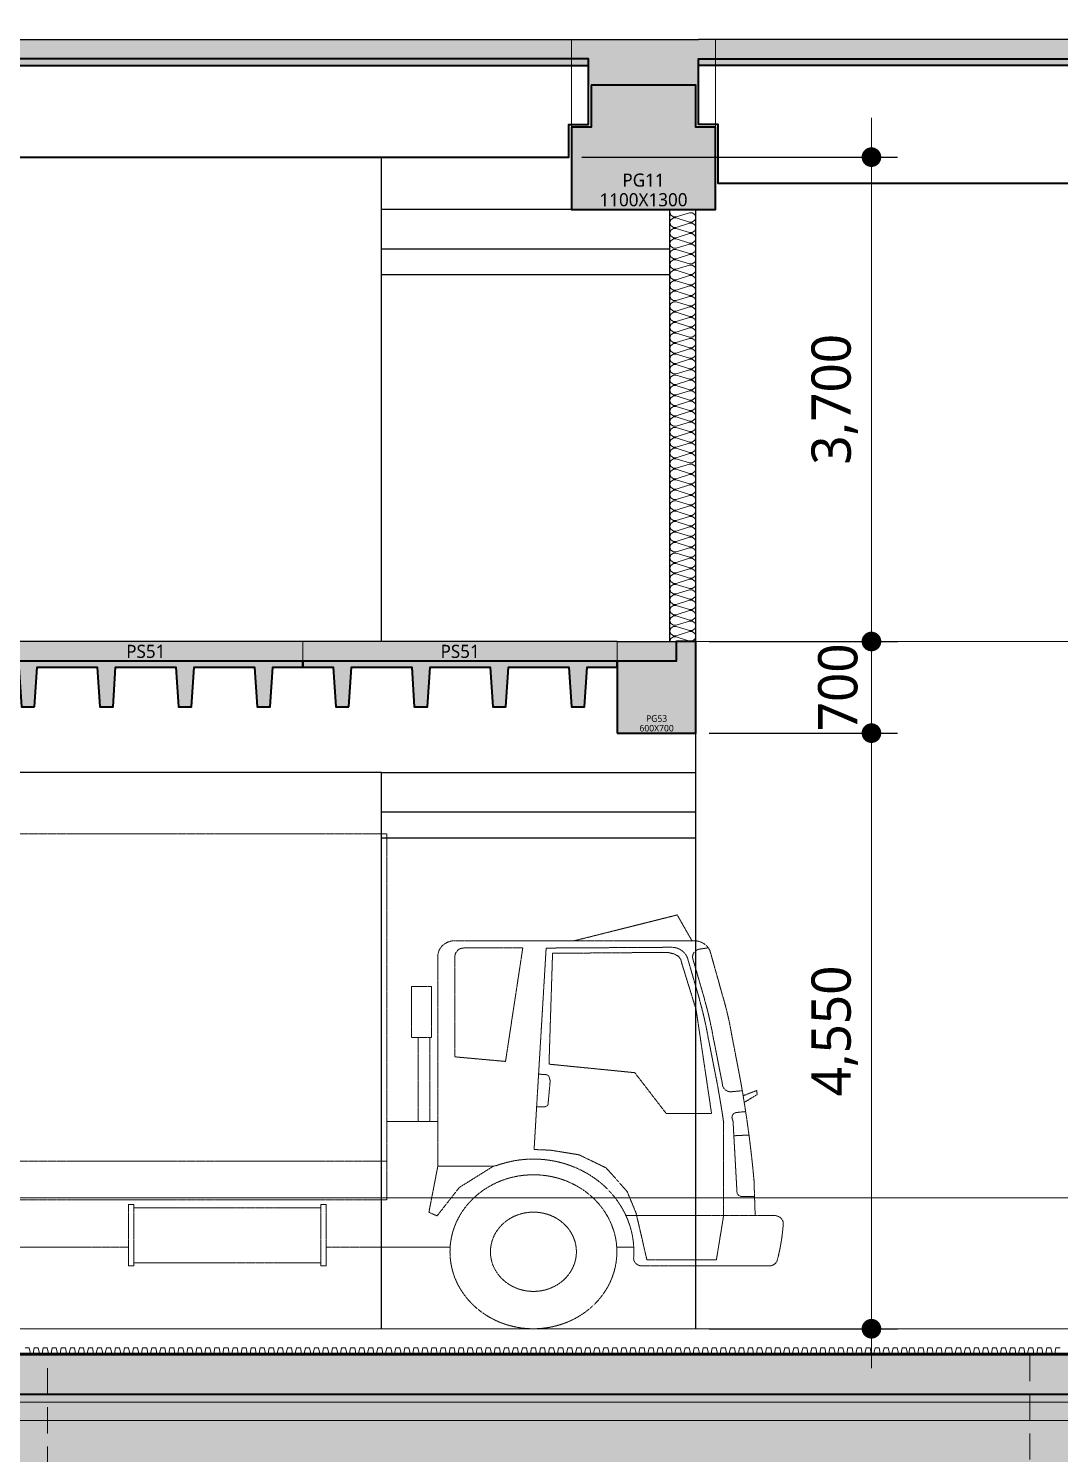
# Model space of a CAD drawing. Header units: millimetres. Extents: x 0 to 420000, y 0 to 297000.
# Drawn here: x 197417 to 205289, y 22497 to 33383 of the extents above; entities that cross this region are included whole.
import ezdxf
from ezdxf.enums import TextEntityAlignment as Align

# ---------------------------------------------------------------- set-up
doc = ezdxf.new("R2010")
doc.units = ezdxf.units.MM
for name, pattern in [('CEN', [62, 60, -1, 0, -1]), ('HID', [2, 1.1, -0.9]), ('HIDDEN', [0.375, 0.25, -0.125])]:
    doc.linetypes.add(name, pattern=pattern)
doc.layers.get('Defpoints').update_dxf_attribs({"color": 140})
for name, color, linetype, lineweight in [('A-AXIS-LINE', 1, 'CEN', 15), ('A-CONC-LIN1', 2, 'Continuous', 40), ('A-CONC-LIN2', 7, 'Continuous', 25), ('A-ELEV-LIN2', 7, 'Continuous', 25), ('A-SECT-LIN1', 4, 'Continuous', 25), ('A-SECT-LIN3', 255, 'Continuous', 18), ('A-WAXM-PANL', 6, 'Continuous', 20), ('A-XXXX-DRBD', 9, 'Continuous', 20), ('A-XXXX-FIN2', 6, 'Continuous', 20), ('A-XXXX-HATC', 8, 'Continuous', 18), ('A-XXXX-HID', 8, 'HIDDEN', 18), ('A-XXXX-INSL2', 8, 'Continuous', 18), ('A-XXXX-WAT1', 9, 'HID', 20)]:
    doc.layers.add(name, color=color, linetype=linetype, lineweight=lineweight)
doc.layers.add('A-CONC-SOLD', color=253, linetype='CEN')
doc.layers.add('A-XXXX-SOLD', color=252, linetype='Continuous')
doc.layers.add('A-XXXX-NPLT', color=144, linetype='Continuous', lineweight=15, plot=False)
doc.styles.add('HY울릉도L', font='')
doc.styles.add('맑은고딕', font='')
doc.styles.get('HY울릉도L').set_extended_font_data('HYwulM')
doc.styles.get('맑은고딕').set_extended_font_data('Malgun Gothic')
doc.dimstyles.new('CDIM', dxfattribs={"dimtxt": 3, "dimasz": 1.5, "dimexe": 2, "dimexo": 1, "dimgap": 1, "dimtad": 1, "dimdec": 0, "dimrnd": 0.5, "dimzin": 0, "dimdsep": 32, "dimlunit": 6, "dimtxsty": 'HY울릉도L', "dimblk1": '_CIDOT', "dimblk2": '_CIDOT', "dimsah": 1, "dimcen": 5.5, "dimclrd": 2, "dimclre": 2, "dimclrt": 7, "dimadec": 0, "dimazin": 0, "dimtfac": 1, "dimtdec": 0, "dimtix": 1, "dimtmove": 2, "dimatfit": 1, "dimldrblk": '_CIDOT', "dimfxl": 1, "dimtolj": 1, "dimtzin": 0, "dimlwd": -1, "dimarcsym": 0})

# ---------------------------------------------------------------- blocks, each defined once
blk = doc.blocks.new('axis(211208)')
at = {"layer": 'A-AXIS-LINE', "ltscale": 1000}
for p, q in [((4631788.1, -436868.7), (4955413.1, -436868.7)), ((4631788.1, -441118.7), (4955413.1, -441118.7)), ((4631788.1, -442118.7), (4955413.1, -442118.7))]:
    blk.add_line(p, q, dxfattribs=at)
blk = doc.blocks.new('DTS1_2')
at = {"layer": 'A-CONC-SOLD'}
h = blk.add_hatch(color=256, dxfattribs=at)
h.dxf.hatch_style = 1
h.paths.add_polyline_path([(-7480, 0), (-7480, -150), (7480, -150), (7480, 0)])
h = blk.add_hatch(color=256, dxfattribs=at)
h.dxf.hatch_style = 1
h.paths.add_polyline_path([(-7480, -150), (-7480, -200), (7480, -200), (7480, -150)])
at = {"layer": 'A-CONC-LIN1'}
blk.add_line((7480, -200), (-7480, -200), dxfattribs=at)
at = {"layer": 'A-CONC-LIN1', "color": 2}
blk.add_lwpolyline([(7330, -1100), (-7330, -1100), (-7330, -650), (-7480, -650), (-7480, -150), (7480, -150), (7480, -650), (7330, -650)], close=True, dxfattribs=at)
at = {"layer": 'A-CONC-LIN2'}
blk.add_line((7480, 0), (-7480, 0), dxfattribs=at)
blk = doc.blocks.new('PG11')
at = {"layer": 'A-CONC-SOLD'}
h = blk.add_hatch(color=256, dxfattribs=at)
h.dxf.hatch_style = 1
h.paths.add_polyline_path([(-420, 0), (420, 0), (420, -350), (-420, -350)])
h = blk.add_hatch(color=256, dxfattribs=at)
h.dxf.hatch_style = 1
h.paths.add_polyline_path([(-400, -350), (-400, -670), (-550, -670), (-550, -1300), (550, -1300), (550, -670), (400, -670), (400, -350)])
at = {"layer": 'A-CONC-LIN1', "ltscale": 2}
blk.add_lwpolyline([(-400, -350), (-400, -670), (-550, -670), (-550, -1300), (550, -1300), (550, -670), (400, -670), (400, -350)], close=True, dxfattribs=at)
at = {"layer": 'A-CONC-LIN2'}
blk.add_line((-420, 0), (420, 0), dxfattribs=at)
at = {"layer": 'A-XXXX-NPLT'}
blk.add_lwpolyline([(550, -1300), (-550, -1300), (-550, 0), (550, 0)], close=True, dxfattribs=at)
at = {"layer": 'A-XXXX-NPLT', "style": '맑은고딕'}
for s, p in [('PG11', (0, -1075)), ('1100X1300', (0, -1225))]:
    blk.add_text(s, height=100, dxfattribs=at).set_placement(p, align=Align.MIDDLE)
blk = doc.blocks.new('DTS2_3')
at = {"layer": 'A-CONC-SOLD'}
h = blk.add_hatch(color=256, dxfattribs=at)
h.dxf.hatch_style = 1
h.paths.add_polyline_path([(13000, 0), (13000, -150), (320, -150), (320, 0)])
h = blk.add_hatch(color=256, dxfattribs=at)
h.dxf.hatch_style = 1
h.paths.add_polyline_path([(320, -150), (320, -200), (12980, -200), (12980, -150)])
at = {"layer": 'A-CONC-LIN1'}
blk.add_line((12980, -200), (320, -200), dxfattribs=at)
at = {"layer": 'A-CONC-LIN1', "color": 2}
blk.add_lwpolyline([(12830, -900), (470, -900), (470, -650), (320, -650), (320, -150), (12980, -150), (12980, -650), (12830, -650)], close=True, dxfattribs=at)
at = {"layer": 'A-CONC-LIN2'}
blk.add_line((13000, 0), (320, 0), dxfattribs=at)
at = {"layer": 'A-XXXX-NPLT', "style": '맑은고딕'}
blk.add_text('DST2', height=100, dxfattribs=at).set_placement((6485, -75), align=Align.MIDDLE)
blk = doc.blocks.new('PG53')
at = {"layer": 'A-CONC-SOLD'}
h = blk.add_hatch(color=256, dxfattribs=at)
h.dxf.hatch_style = 1
h.paths.add_polyline_path([(300, 700), (-300, 700), (-300, 0), (300, 0)])
at = {"layer": 'A-CONC-LIN1', "color": 2}
blk.add_lwpolyline([(-300, 0), (300, 0), (300, 700), (150, 700), (150, 550), (-300, 550)], close=True, dxfattribs=at)
at = {"layer": 'A-CONC-LIN2'}
blk.add_line((-300, 700), (150, 700), dxfattribs=at)
at = {"layer": 'A-XXXX-NPLT'}
blk.add_lwpolyline([(-300, 0), (300, 0), (300, 700), (-300, 700)], close=True, dxfattribs=at)
at = {"layer": 'A-XXXX-NPLT', "style": '맑은고딕'}
for s, p in [('PG53', (0, 112)), ('600X700', (0, 38))]:
    blk.add_text(s, height=50, dxfattribs=at).set_placement(p, align=Align.MIDDLE)
blk = doc.blocks.new('PS51')
at = {"layer": 'A-CONC-SOLD'}
h = blk.add_hatch(color=256, dxfattribs=at)
h.dxf.hatch_style = 1
h.paths.add_polyline_path([(-1200, 150), (1200, 150), (1200, 0), (-1200, 0)])
h = blk.add_hatch(color=256, dxfattribs=at)
h.dxf.hatch_style = 1
h.paths.add_polyline_path([(1200, 0), (-1200, 0), (-1200, -45), (-970, -45), (-950, -350), (-850, -350), (-830, -45), (-370, -45), (-350, -350), (-250, -350), (-230, -45), (230, -45), (250, -350), (350, -350), (370, -45), (830, -45), (850, -350), (950, -350), (970, -45), (1200, -45)])
at = {"layer": 'A-CONC-LIN1', "color": 2}
blk.add_lwpolyline([(-850, -350), (-830, -45), (-370, -45), (-350, -350), (-250, -350), (-230, -45), (230, -45), (250, -350), (350, -350), (370, -45), (830, -45), (850, -350), (950, -350), (970, -45), (1200, -45), (1200, 0), (-1200, 0), (-1200, -45), (-970, -45), (-950, -350)], close=True, dxfattribs=at)
at = {"layer": 'A-CONC-LIN2'}
blk.add_line((1200, 150), (-1200, 150), dxfattribs=at)
at = {"layer": 'A-XXXX-WAT1'}
blk.add_lwpolyline([(-1200, 150), (1200, 150), (1200, 0), (-1200, 0)], close=True, dxfattribs=at)
at = {"layer": 'A-XXXX-NPLT', "style": '맑은고딕'}
blk.add_text('PS51', height=100, dxfattribs=at).set_placement((0, 75), align=Align.MIDDLE)
blk = doc.blocks.new('지하2층')
at = {"layer": 'A-CONC-SOLD'}
h = blk.add_hatch(color=256, dxfattribs=at)
h.dxf.hatch_style = 1
h.paths.add_polyline_path([(4879374, -392169), (4878974, -392169), (4878974, -391119), (4878824, -391119), (4878824, -391369), (4878374, -391369), (4878374, -392369), (4878324, -392369), (4878324, -393069), (4878674, -393069), (4878674, -401669), (4877924, -401669), (4877924, -401119), (4877724, -401119), (4877724, -401669), (4801524, -401669), (4801524, -401129), (4801324, -401129), (4801324, -401969), (4801494, -401969), (4801479, -401978), (4801479, -402319), (4759169, -402319), (4759169, -401978), (4759154, -401969), (4759324, -401969), (4759324, -401129), (4759124, -401129), (4759124, -401669), (4682924, -401669), (4682924, -401119), (4682724, -401119), (4682724, -401669), (4681974, -401669), (4681974, -393069), (4682324, -393069), (4682324, -392369), (4682274, -392369), (4682274, -391369), (4681824, -391369), (4681824, -391119), (4681674, -391119), (4681674, -392169), (4681274, -392169), (4681274, -401969), (4758324, -401969), (4758324, -402619), (4802324, -402619), (4802324, -401969), (4879374, -401969)])
at = {"layer": 'A-CONC-LIN1'}
for points in [[(4681674, -391119), (4681674, -392169), (4681274, -392169), (4681274, -401969), (4758324, -401969), (4758324, -402619), (4802324, -402619), (4802324, -401969), (4879374, -401969), (4879374, -392169), (4878974, -392169), (4878974, -391119)], [(4801479, -402319), (4759169, -402319), (4759169, -401978), (4759154, -401969), (4759324, -401969), (4759324, -401129), (4759124, -401129), (4759124, -401669), (4682924, -401669)]]:
    blk.add_lwpolyline(points, dxfattribs=at)
at = {"layer": 'A-CONC-LIN2'}
blk.add_lwpolyline([(4801494, -401969), (4801469, -401974), (4801469, -402294), (4801454, -402309), (4759194, -402309), (4759179, -402294), (4759179, -401974), (4759154, -401969)], dxfattribs=at)
at = {"layer": 'A-ELEV-LIN2'}
for p, q in [((4770424, -396869), (4770424, -393169)), ((4772824, -393569), (4770424, -393569)), ((4770424, -393869), (4772624, -393869)), ((4772624, -394069), (4770424, -394069)), ((4772824, -402119), (4772824, -397569)), ((4770424, -397869), (4759324, -397869)), ((4770424, -402119), (4770424, -397869)), ((4770424, -397869), (4772824, -397869)), ((4770424, -398169), (4772824, -398169)), ((4770424, -398369), (4772824, -398369))]:
    blk.add_line(p, q, dxfattribs=at)
at = {"layer": 'A-SECT-LIN1'}
for p, q in [((4772624, -396869), (4772624, -393572)), ((4772824, -396869), (4772824, -393569))]:
    blk.add_line(p, q, dxfattribs=at)
at = {"layer": 'A-XXXX-DRBD'}
blk.add_lwpolyline([(4775604, -402264), (4775573, -402264), (4775564, -402309), (4775543, -402309), (4775535, -402264), (4775504, -402264), (4775495, -402309), (4775474, -402309), (4775466, -402264), (4775434, -402264), (4775426, -402309), (4775405, -402309), (4775397, -402264), (4775365, -402264), (4775357, -402309), (4775336, -402309), (4775327, -402264), (4775296, -402264), (4775288, -402309), (4775267, -402309), (4775258, -402264), (4775227, -402264), (4775219, -402309), (4775198, -402309), (4775189, -402264), (4775158, -402264), (4775150, -402309), (4775129, -402309), (4775120, -402264), (4775089, -402264), (4775081, -402309), (4775060, -402309), (4775051, -402264), (4775020, -402264), (4775012, -402309), (4774991, -402309), (4774982, -402264), (4774951, -402264), (4774943, -402309), (4774922, -402309), (4774913, -402264), (4774882, -402264), (4774873, -402309), (4774853, -402309), (4774844, -402264), (4774813, -402264), (4774804, -402309), (4774784, -402309), (4774775, -402264), (4774734, -402264), (4774725, -402309), (4774705, -402309), (4774696, -402264), (4774665, -402264), (4774656, -402309), (4774636, -402309), (4774627, -402264), (4774596, -402264), (4774587, -402309), (4774567, -402309), (4774558, -402264), (4774527, -402264), (4774518, -402309), (4774498, -402309), (4774489, -402264), (4774458, -402264), (4774449, -402309), (4774439, -402309), (4774430, -402264), (4774399, -402264), (4774390, -402309), (4774370, -402309), (4774361, -402264), (4774330, -402264), (4774321, -402309), (4774301, -402309), (4774292, -402264), (4774261, -402264), (4774252, -402309), (4774232, -402309), (4774223, -402264), (4774192, -402264), (4774183, -402309), (4774163, -402309), (4774154, -402264), (4774123, -402264), (4774114, -402309), (4774094, -402309), (4774085, -402264), (4774054, -402264), (4774045, -402309), (4774025, -402309), (4774016, -402264), (4773985, -402264), (4773976, -402309), (4773956, -402309), (4773947, -402264), (4773916, -402264), (4773907, -402309), (4773887, -402309), (4773878, -402264), (4773847, -402264), (4773838, -402309), (4773817, -402309), (4773809, -402264), (4773778, -402264), (4773769, -402309), (4773748, -402309), (4773740, -402264), (4773709, -402264), (4773700, -402309), (4773679, -402309), (4773671, -402264), (4773640, -402264), (4773631, -402309), (4773610, -402309), (4773602, -402264), (4773571, -402264), (4773562, -402309), (4773541, -402309), (4773533, -402264), (4773502, -402264), (4773493, -402309), (4773472, -402309), (4773464, -402264), (4773433, -402264), (4773424, -402309), (4773403, -402309), (4773395, -402264), (4773363, -402264), (4773355, -402309), (4773334, -402309), (4773326, -402264), (4773294, -402264), (4773286, -402309), (4773265, -402309), (4773256, -402264), (4773225, -402264), (4773217, -402309), (4773196, -402309), (4773187, -402264), (4773156, -402264), (4773148, -402309), (4773127, -402309), (4773118, -402264), (4773087, -402264), (4773079, -402309), (4773058, -402309), (4773049, -402264), (4773018, -402264), (4773010, -402309), (4772989, -402309), (4772980, -402264), (4772949, -402264), (4772941, -402309), (4772920, -402309), (4772911, -402264), (4772880, -402264), (4772872, -402309), (4772851, -402309), (4772842, -402264), (4772811, -402264), (4772802, -402309), (4772782, -402309), (4772773, -402264), (4772742, -402264), (4772733, -402309), (4772713, -402309), (4772704, -402264), (4772673, -402264), (4772664, -402309), (4772644, -402309), (4772635, -402264), (4772604, -402264), (4772595, -402309), (4772575, -402309), (4772566, -402264), (4772535, -402264), (4772526, -402309), (4772506, -402309), (4772497, -402264), (4772466, -402264), (4772457, -402309), (4772437, -402309), (4772428, -402264), (4772397, -402264), (4772388, -402309), (4772368, -402309), (4772359, -402264), (4772328, -402264), (4772319, -402309), (4772299, -402309), (4772290, -402264), (4772259, -402264), (4772250, -402309), (4772230, -402309), (4772221, -402264), (4772190, -402264), (4772181, -402309), (4772161, -402309), (4772152, -402264), (4772121, -402264), (4772112, -402309), (4772092, -402309), (4772083, -402264), (4772052, -402264), (4772043, -402309), (4772023, -402309), (4772014, -402264), (4771983, -402264), (4771974, -402309), (4771954, -402309), (4771945, -402264), (4771914, -402264), (4771905, -402309), (4771885, -402309), (4771876, -402264), (4771845, -402264), (4771836, -402309), (4771816, -402309), (4771807, -402264), (4771776, -402264), (4771767, -402309), (4771746, -402309), (4771738, -402264), (4771707, -402264), (4771698, -402309), (4771677, -402309), (4771669, -402264), (4771638, -402264), (4771629, -402309), (4771608, -402309), (4771600, -402264), (4771569, -402264), (4771560, -402309), (4771539, -402309), (4771531, -402264), (4771500, -402264), (4771491, -402309), (4771470, -402309), (4771462, -402264), (4771431, -402264), (4771422, -402309), (4771401, -402309), (4771393, -402264), (4771362, -402264), (4771353, -402309), (4771332, -402309), (4771324, -402264), (4771292, -402264), (4771284, -402309), (4771263, -402309), (4771254, -402264), (4771223, -402264), (4771215, -402309), (4771194, -402309), (4771185, -402264), (4771154, -402264), (4771146, -402309), (4771125, -402309), (4771116, -402264), (4771085, -402264), (4771077, -402309), (4771056, -402309), (4771047, -402264), (4771016, -402264), (4771008, -402309), (4770987, -402309), (4770978, -402264), (4770947, -402264), (4770939, -402309), (4770918, -402309), (4770909, -402264), (4770878, -402264), (4770870, -402309), (4770849, -402309), (4770840, -402264), (4770809, -402264), (4770800, -402309), (4770780, -402309), (4770771, -402264), (4770740, -402264), (4770731, -402309), (4770711, -402309), (4770702, -402264), (4770671, -402264), (4770662, -402309), (4770642, -402309), (4770633, -402264), (4770602, -402264), (4770593, -402309), (4770573, -402309), (4770564, -402264), (4770533, -402264), (4770524, -402309), (4770504, -402309), (4770495, -402264), (4770464, -402264), (4770455, -402309), (4770435, -402309), (4770426, -402264), (4770395, -402264), (4770386, -402309), (4770366, -402309), (4770357, -402264), (4770326, -402264), (4770317, -402309), (4770297, -402309), (4770288, -402264), (4770257, -402264), (4770248, -402309), (4770228, -402309), (4770219, -402264), (4770188, -402264), (4770179, -402309), (4770159, -402309), (4770150, -402264), (4770119, -402264), (4770110, -402309), (4770090, -402309), (4770081, -402264), (4770050, -402264), (4770041, -402309), (4770021, -402309), (4770012, -402264), (4769981, -402264), (4769972, -402309), (4769952, -402309), (4769943, -402264), (4769912, -402264), (4769903, -402309), (4769883, -402309), (4769874, -402264), (4769843, -402264), (4769834, -402309), (4769814, -402309), (4769805, -402264), (4769774, -402264), (4769765, -402309), (4769745, -402309), (4769736, -402264), (4769705, -402264), (4769696, -402309), (4769675, -402309), (4769667, -402264), (4769636, -402264), (4769627, -402309), (4769606, -402309), (4769598, -402264), (4769567, -402264), (4769558, -402309), (4769537, -402309), (4769529, -402264), (4769498, -402264), (4769489, -402309), (4769468, -402309), (4769460, -402264), (4769429, -402264), (4769420, -402309), (4769399, -402309), (4769391, -402264), (4769360, -402264), (4769351, -402309), (4769330, -402309), (4769322, -402264), (4769291, -402264), (4769282, -402309), (4769261, -402309), (4769253, -402264), (4769221, -402264), (4769213, -402309), (4769192, -402309), (4769183, -402264), (4769152, -402264), (4769144, -402309), (4769123, -402309), (4769114, -402264), (4769083, -402264), (4769075, -402309), (4769054, -402309), (4769045, -402264), (4769014, -402264), (4769006, -402309), (4768985, -402309), (4768976, -402264), (4768945, -402264), (4768937, -402309), (4768916, -402309), (4768907, -402264), (4768876, -402264), (4768868, -402309), (4768847, -402309), (4768838, -402264), (4768807, -402264), (4768799, -402309), (4768778, -402309), (4768769, -402264), (4768738, -402264), (4768729, -402309), (4768709, -402309), (4768700, -402264), (4768669, -402264), (4768660, -402309), (4768640, -402309), (4768631, -402264), (4768600, -402264), (4768591, -402309), (4768571, -402309), (4768562, -402264), (4768531, -402264), (4768522, -402309), (4768502, -402309), (4768493, -402264), (4768462, -402264), (4768453, -402309), (4768433, -402309), (4768424, -402264), (4768393, -402264), (4768384, -402309), (4768364, -402309), (4768355, -402264), (4768324, -402264), (4768315, -402309), (4768295, -402309), (4768286, -402264), (4768255, -402264), (4768246, -402309), (4768226, -402309), (4768217, -402264), (4768186, -402264), (4768177, -402309), (4768157, -402309), (4768148, -402264), (4768117, -402264), (4768108, -402309), (4768088, -402309), (4768079, -402264), (4768048, -402264), (4768039, -402309), (4768019, -402309), (4768010, -402264), (4767979, -402264), (4767970, -402309), (4767950, -402309), (4767941, -402264), (4767910, -402264), (4767901, -402309), (4767881, -402309), (4767872, -402264), (4767841, -402264), (4767832, -402309), (4767812, -402309), (4767803, -402264), (4767772, -402264), (4767763, -402309), (4767743, -402309), (4767734, -402264), (4767703, -402264)], dxfattribs=at)
at = {"layer": 'A-XXXX-FIN2'}
blk.add_lwpolyline([(4759224, -402119), (4801424, -402119)], dxfattribs=at)
at = {"layer": 'A-XXXX-INSL2'}
blk.add_lwpolyline([(4772624, -396869), (4772632, -396847), (4772652, -396833), (4772674, -396833), (4772774, -396865), (4772796, -396865), (4772816, -396851), (4772824, -396829), (4772816, -396807), (4772796, -396793), (4772774, -396793), (4772674, -396825), (4772652, -396825), (4772632, -396811), (4772624, -396789), (4772632, -396767), (4772652, -396753), (4772674, -396753), (4772774, -396785), (4772796, -396785), (4772816, -396771), (4772824, -396749), (4772816, -396727), (4772796, -396713), (4772774, -396713), (4772674, -396745), (4772652, -396745), (4772632, -396731), (4772624, -396709), (4772632, -396687), (4772652, -396673), (4772674, -396673), (4772774, -396705), (4772796, -396705), (4772816, -396691), (4772824, -396669), (4772816, -396647), (4772796, -396633), (4772774, -396633), (4772674, -396665), (4772652, -396665), (4772632, -396651), (4772624, -396629), (4772632, -396607), (4772652, -396593), (4772674, -396593), (4772774, -396625), (4772796, -396625), (4772816, -396611), (4772824, -396589), (4772816, -396567), (4772796, -396553), (4772774, -396553), (4772674, -396585), (4772652, -396585), (4772632, -396571), (4772624, -396549), (4772632, -396527), (4772652, -396513), (4772674, -396513), (4772774, -396545), (4772796, -396545), (4772816, -396531), (4772824, -396509), (4772816, -396487), (4772796, -396473), (4772774, -396473), (4772674, -396505), (4772652, -396505), (4772632, -396491), (4772624, -396469), (4772632, -396447), (4772652, -396433), (4772674, -396433), (4772774, -396465), (4772796, -396465), (4772816, -396451), (4772824, -396429), (4772816, -396407), (4772796, -396393), (4772774, -396393), (4772674, -396425), (4772652, -396425), (4772632, -396411), (4772624, -396389), (4772632, -396367), (4772652, -396353), (4772674, -396353), (4772774, -396385), (4772796, -396385), (4772816, -396371), (4772824, -396349), (4772816, -396327), (4772796, -396313), (4772774, -396313), (4772674, -396345), (4772652, -396345), (4772632, -396331), (4772624, -396309), (4772632, -396287), (4772652, -396273), (4772674, -396273), (4772774, -396305), (4772796, -396305), (4772816, -396291), (4772824, -396269), (4772816, -396247), (4772796, -396233), (4772774, -396233), (4772674, -396265), (4772652, -396265), (4772632, -396251), (4772624, -396229), (4772632, -396207), (4772652, -396193), (4772674, -396193), (4772774, -396225), (4772796, -396225), (4772816, -396211), (4772824, -396189), (4772816, -396167), (4772796, -396153), (4772774, -396153), (4772674, -396185), (4772652, -396185), (4772632, -396171), (4772624, -396149), (4772632, -396127), (4772652, -396113), (4772674, -396113), (4772774, -396145), (4772796, -396145), (4772816, -396131), (4772824, -396109), (4772816, -396087), (4772796, -396073), (4772774, -396073), (4772674, -396105), (4772652, -396105), (4772632, -396091), (4772624, -396069), (4772632, -396047), (4772652, -396033), (4772674, -396033), (4772774, -396065), (4772796, -396065), (4772816, -396051), (4772824, -396029), (4772816, -396007), (4772796, -395993), (4772774, -395993), (4772674, -396025), (4772652, -396025), (4772632, -396011), (4772624, -395989), (4772632, -395967), (4772652, -395953), (4772674, -395953), (4772774, -395985), (4772796, -395985), (4772816, -395971), (4772824, -395949), (4772816, -395927), (4772796, -395913), (4772774, -395913), (4772674, -395945), (4772652, -395945), (4772632, -395931), (4772624, -395909), (4772632, -395887), (4772652, -395873), (4772674, -395873), (4772774, -395905), (4772796, -395905), (4772816, -395891), (4772824, -395869), (4772816, -395847), (4772796, -395833), (4772774, -395833), (4772674, -395865), (4772652, -395865), (4772632, -395851), (4772624, -395829), (4772632, -395807), (4772652, -395793), (4772674, -395793), (4772774, -395825), (4772796, -395825), (4772816, -395811), (4772824, -395789), (4772816, -395767), (4772796, -395753), (4772774, -395753), (4772674, -395785), (4772652, -395785), (4772632, -395771), (4772624, -395749), (4772632, -395727), (4772652, -395713), (4772674, -395713), (4772774, -395745), (4772796, -395745), (4772816, -395731), (4772824, -395709), (4772816, -395687), (4772796, -395673), (4772774, -395673), (4772674, -395705), (4772652, -395705), (4772632, -395691), (4772624, -395669), (4772632, -395647), (4772652, -395633), (4772674, -395633), (4772774, -395665), (4772796, -395665), (4772816, -395651), (4772824, -395629), (4772816, -395607), (4772796, -395593), (4772774, -395593), (4772674, -395625), (4772652, -395625), (4772632, -395611), (4772624, -395589), (4772632, -395567), (4772652, -395553), (4772674, -395553), (4772774, -395585), (4772796, -395585), (4772816, -395571), (4772824, -395549), (4772816, -395527), (4772796, -395513), (4772774, -395513), (4772674, -395545), (4772652, -395545), (4772632, -395531), (4772624, -395509), (4772632, -395487), (4772652, -395473), (4772674, -395473), (4772774, -395505), (4772796, -395505), (4772816, -395491), (4772824, -395469), (4772816, -395447), (4772796, -395433), (4772774, -395433), (4772674, -395465), (4772652, -395465), (4772632, -395451), (4772624, -395429), (4772632, -395407), (4772652, -395393), (4772674, -395393), (4772774, -395425), (4772796, -395425), (4772816, -395411), (4772824, -395389), (4772816, -395367), (4772796, -395353), (4772774, -395353), (4772674, -395385), (4772652, -395385), (4772632, -395371), (4772624, -395349), (4772632, -395327), (4772652, -395313), (4772674, -395313), (4772774, -395345), (4772796, -395345), (4772816, -395331), (4772824, -395309), (4772816, -395287), (4772796, -395273), (4772774, -395273), (4772674, -395305), (4772652, -395305), (4772632, -395291), (4772624, -395269), (4772632, -395247), (4772652, -395233), (4772674, -395233), (4772774, -395265), (4772796, -395265), (4772816, -395251), (4772824, -395229), (4772816, -395207), (4772796, -395193), (4772774, -395193), (4772674, -395225), (4772652, -395225), (4772632, -395211), (4772624, -395189), (4772632, -395167), (4772652, -395153), (4772674, -395153), (4772774, -395185), (4772796, -395185), (4772816, -395171), (4772824, -395149), (4772816, -395127), (4772796, -395113), (4772774, -395113), (4772674, -395145), (4772652, -395145), (4772632, -395131), (4772624, -395109), (4772632, -395087), (4772652, -395073), (4772674, -395073), (4772774, -395105), (4772796, -395105), (4772816, -395091), (4772824, -395069), (4772816, -395047), (4772796, -395033), (4772774, -395033), (4772674, -395065), (4772652, -395065), (4772632, -395051), (4772624, -395029), (4772632, -395007), (4772652, -394993), (4772674, -394993), (4772774, -395025), (4772796, -395025), (4772816, -395011), (4772824, -394989), (4772816, -394967), (4772796, -394953), (4772774, -394953), (4772674, -394985), (4772652, -394985), (4772632, -394971), (4772624, -394949), (4772632, -394927), (4772652, -394913), (4772674, -394913), (4772774, -394945), (4772796, -394945), (4772816, -394931), (4772824, -394909), (4772816, -394887), (4772796, -394873), (4772774, -394873), (4772674, -394905), (4772652, -394905), (4772632, -394891), (4772624, -394869), (4772632, -394847), (4772652, -394833), (4772674, -394833), (4772774, -394865), (4772796, -394865), (4772816, -394851), (4772824, -394829), (4772816, -394807), (4772796, -394793), (4772774, -394793), (4772674, -394825), (4772652, -394825), (4772632, -394811), (4772624, -394789), (4772632, -394767), (4772652, -394753), (4772674, -394753), (4772774, -394785), (4772796, -394785), (4772816, -394771), (4772824, -394749), (4772816, -394727), (4772796, -394713), (4772774, -394713), (4772674, -394745), (4772652, -394745), (4772632, -394731), (4772624, -394709), (4772632, -394687), (4772652, -394673), (4772674, -394673), (4772774, -394705), (4772796, -394705), (4772816, -394691), (4772824, -394669), (4772816, -394647), (4772796, -394633), (4772774, -394633), (4772674, -394665), (4772652, -394665), (4772632, -394651), (4772624, -394629), (4772632, -394607), (4772652, -394593), (4772674, -394593), (4772774, -394625), (4772796, -394625), (4772816, -394611), (4772824, -394589), (4772816, -394567), (4772796, -394553), (4772774, -394553), (4772674, -394585), (4772652, -394585), (4772632, -394571), (4772624, -394549), (4772632, -394527), (4772652, -394513), (4772674, -394513), (4772774, -394545), (4772796, -394545), (4772816, -394531), (4772824, -394509), (4772816, -394487), (4772796, -394473), (4772774, -394473), (4772674, -394505), (4772652, -394505), (4772632, -394491), (4772624, -394469), (4772632, -394447), (4772652, -394433), (4772674, -394433), (4772774, -394465), (4772796, -394465), (4772816, -394451), (4772824, -394429), (4772816, -394407), (4772796, -394393), (4772774, -394393), (4772674, -394425), (4772652, -394425), (4772632, -394411), (4772624, -394389), (4772632, -394367), (4772652, -394353), (4772674, -394353), (4772774, -394385), (4772796, -394385), (4772816, -394371), (4772824, -394349), (4772816, -394327), (4772796, -394313), (4772774, -394313), (4772674, -394345), (4772652, -394345), (4772632, -394331), (4772624, -394309), (4772632, -394287), (4772652, -394273), (4772674, -394273), (4772774, -394305), (4772796, -394305), (4772816, -394291), (4772824, -394269), (4772816, -394247), (4772796, -394233), (4772774, -394233), (4772674, -394265), (4772652, -394265), (4772632, -394251), (4772624, -394229), (4772632, -394207), (4772652, -394193), (4772674, -394193), (4772774, -394225), (4772796, -394225), (4772816, -394211), (4772824, -394189), (4772816, -394167), (4772796, -394153), (4772774, -394153), (4772674, -394185), (4772652, -394185), (4772632, -394171), (4772624, -394149), (4772632, -394127), (4772652, -394113), (4772674, -394113), (4772774, -394145), (4772796, -394145), (4772816, -394131), (4772824, -394109), (4772816, -394087), (4772796, -394073), (4772774, -394073), (4772674, -394105), (4772652, -394105), (4772632, -394091), (4772624, -394069), (4772632, -394047), (4772652, -394033), (4772674, -394033), (4772774, -394065), (4772796, -394065), (4772816, -394051), (4772824, -394029), (4772816, -394007), (4772796, -393993), (4772774, -393993), (4772674, -394025), (4772652, -394025), (4772632, -394011), (4772624, -393989), (4772632, -393967), (4772652, -393953), (4772674, -393953), (4772774, -393985), (4772796, -393985), (4772816, -393971), (4772824, -393949), (4772816, -393927), (4772796, -393913), (4772774, -393913), (4772674, -393945), (4772652, -393945), (4772632, -393931), (4772624, -393909), (4772632, -393887), (4772652, -393873), (4772674, -393873), (4772774, -393905), (4772796, -393905), (4772816, -393891), (4772824, -393869), (4772816, -393847), (4772796, -393833), (4772774, -393833), (4772674, -393865), (4772652, -393865), (4772632, -393851), (4772624, -393829), (4772632, -393807), (4772652, -393793), (4772674, -393793), (4772774, -393825), (4772796, -393825), (4772816, -393811), (4772824, -393789), (4772816, -393767), (4772796, -393753), (4772774, -393753), (4772674, -393785), (4772652, -393785), (4772632, -393771), (4772624, -393749), (4772632, -393727), (4772652, -393713), (4772674, -393713), (4772774, -393745), (4772796, -393745), (4772816, -393731), (4772824, -393709), (4772816, -393687), (4772796, -393673), (4772774, -393673), (4772674, -393705), (4772652, -393705), (4772632, -393691), (4772624, -393669), (4772632, -393647), (4772652, -393633), (4772674, -393633), (4772774, -393665), (4772796, -393665), (4772816, -393651), (4772824, -393629), (4772816, -393607), (4772796, -393593), (4772774, -393593), (4772674, -393625), (4772652, -393625), (4772632, -393611), (4772624, -393589)], dxfattribs=at)
at = {"layer": 'A-XXXX-WAT1', "ltscale": 50}
for points in [[(4759154, -401969), (4759174, -401977), (4759174, -402296), (4759192, -402314), (4801456, -402314), (4801474, -402296), (4801474, -401977), (4801494, -401969)], [(4759324, -402309), (4801324, -402309)]]:
    blk.add_lwpolyline(points, dxfattribs=at)
at = {"xscale": -1}
blk.add_blockref('DTS2_3', (4772324, -392269), dxfattribs=at)
for name, p in [('PG11', (4772424, -392269)), ('PS51', (4768624, -397019)), ('PS51', (4771024, -397019)), ('PG53', (4772524, -397569))]:
    blk.add_blockref(name, p)
at = {"layer": 'A-WAXM-PANL'}
blk.add_blockref('DTS1_2', (4780324, -392269), dxfattribs=at)
blk = doc.blocks.new('_CIDOT')
at = {"color": 0, "linetype": 'ByBlock'}
blk.add_line((2, 0), (-1, 0), dxfattribs=at)
at = {"color": 0, "linetype": 'ByBlock', "const_width": 0.5}
blk.add_lwpolyline([(-0.25, 0, 1), (0.25, 0, 1)], format="xyb", close=True, dxfattribs=at)
blk = doc.blocks.new('*D144')
at = {"layer": 'A-XXXX-NPLT', "lineweight": -2, "transparency": 16777216}
for p, q in [((202613, 28000), (204053, 28000)), ((202613, 23450), (204053, 23450))]:
    blk.add_line(p, q, dxfattribs=at)
at = {"layer": 'A-XXXX-NPLT', "transparency": 16777216}
blk.add_line((203853, 23600), (203853, 27850), dxfattribs=at)
at = {"layer": 'Defpoints', "color": 0, "transparency": 16777216}
for p in [(202513, 28000), (203853, 28000), (202513, 23450)]:
    blk.add_point(p, dxfattribs=at)
at = {"layer": 'A-XXXX-NPLT', "transparency": 16777216, "xscale": 150, "yscale": 150, "zscale": 150}
for p, rotation in [((203853, 28000), 90), ((203853, 23450), 270)]:
    blk.add_blockref('_CIDOT', p, dxfattribs=dict(at, rotation=rotation))
at = {"layer": 'A-XXXX-NPLT', "color": 3, "transparency": 16777216, "insert": (203572, 25725), "char_height": 300, "attachment_point": 5, "rotation": 90, "style": '맑은고딕'}
blk.add_mtext('\\A1;4,550', dxfattribs=at)
blk = doc.blocks.new('*D145')
at = {"layer": 'A-XXXX-NPLT', "transparency": 16777216}
for p, q in [((203853, 28850), (203853, 29000)), ((203853, 28000), (203853, 28700)), ((203853, 27850), (203853, 27700))]:
    blk.add_line(p, q, dxfattribs=at)
at = {"layer": 'A-XXXX-NPLT', "lineweight": -2, "transparency": 16777216}
for p, q in [((202613, 28700), (204053, 28700)), ((202613, 28000), (204053, 28000))]:
    blk.add_line(p, q, dxfattribs=at)
at = {"layer": 'Defpoints', "color": 0, "transparency": 16777216}
for p in [(202513, 28700), (203853, 28700), (202513, 28000)]:
    blk.add_point(p, dxfattribs=at)
at = {"layer": 'A-XXXX-NPLT', "transparency": 16777216, "xscale": 150, "yscale": 150, "zscale": 150}
for p, rotation in [((203853, 28700), 270), ((203853, 28000), 90)]:
    blk.add_blockref('_CIDOT', p, dxfattribs=dict(at, rotation=rotation))
at = {"layer": 'A-XXXX-NPLT', "color": 3, "transparency": 16777216, "insert": (203598, 28350), "char_height": 300, "attachment_point": 5, "rotation": 90, "style": '맑은고딕'}
blk.add_mtext('\\A1;700', dxfattribs=at)
blk = doc.blocks.new('*D146')
at = {"layer": 'A-XXXX-NPLT', "lineweight": -2, "transparency": 16777216}
for p, q in [((201643, 32400), (204053, 32400)), ((202613, 28700), (204053, 28700))]:
    blk.add_line(p, q, dxfattribs=at)
at = {"layer": 'A-XXXX-NPLT', "transparency": 16777216}
blk.add_line((203853, 28850), (203853, 32250), dxfattribs=at)
at = {"layer": 'Defpoints', "color": 0, "transparency": 16777216}
for p in [(201543, 32400), (203853, 32400), (202513, 28700)]:
    blk.add_point(p, dxfattribs=at)
at = {"layer": 'A-XXXX-NPLT', "transparency": 16777216, "xscale": 150, "yscale": 150, "zscale": 150}
for p, rotation in [((203853, 32400), 90), ((203853, 28700), 270)]:
    blk.add_blockref('_CIDOT', p, dxfattribs=dict(at, rotation=rotation))
at = {"layer": 'A-XXXX-NPLT', "color": 3, "transparency": 16777216, "insert": (203572, 30550), "char_height": 300, "attachment_point": 5, "rotation": 90, "style": '맑은고딕'}
blk.add_mtext('\\A1;3,700', dxfattribs=at)
blk = doc.blocks.new('11ton')
at = {"layer": 'A-XXXX-HID', "color": 253, "ltscale": 10}
for p, q in [((8763845, 883232), (8774735, 883232)), ((8763845, 883232), (8763845, 880436)), ((8774735, 883232), (8774735, 880436)), ((8776168, 882416), (8776953, 882613)), ((8776953, 882613), (8777065, 882416)), ((8775255, 882416), (8777081, 882416)), ((8775125, 882296), (8775125, 880694)), ((8775261, 882322), (8775254, 882299)), ((8775254, 882299), (8775254, 881529)), ((8775280, 882346), (8775261, 882322)), ((8775298, 882357), (8775280, 882346)), ((8775336, 882363), (8775298, 882357)), ((8775774, 882363), (8775336, 882363)), ((8775642, 881494), (8775774, 882363)), ((8775860, 880821), (8775952, 882360)), ((8775952, 882360), (8776908, 882366)), ((8775974, 881473), (8776001, 882320)), ((8776001, 882320), (8776880, 882327)), ((8776880, 882327), (8776927, 882316)), ((8776927, 882316), (8776961, 882298)), ((8776961, 882298), (8776980, 882273)), ((8777125, 882352), (8777190, 882362)), ((8777206, 882329), (8777293, 882018)), ((8776980, 882273), (8776988, 882242)), ((8776988, 882242), (8777097, 881890)), ((8777033, 882278), (8777123, 881968)), ((8777072, 882278), (8777162, 881968)), ((8774925, 882067), (8774925, 881677)), ((8774925, 882067), (8775078, 882067)), ((8775078, 882067), (8775078, 881677)), ((8777097, 881890), (8777215, 881096)), ((8774925, 881677), (8775078, 881677)), ((8774975, 881677), (8774975, 881036)), ((8775065, 881677), (8775065, 881036)), ((8777193, 881657), (8777252, 881356)), ((8777232, 881657), (8777291, 881356)), ((8777367, 881707), (8777425, 881406)), ((8775254, 881529), (8775642, 881494)), ((8776629, 881408), (8775974, 881473)), ((8775894, 881397), (8775962, 881392)), ((8775962, 881392), (8775975, 881376)), ((8775983, 881346), (8775966, 881162)), ((8775975, 881376), (8775983, 881346)), ((8776869, 881096), (8776629, 881408)), ((8777370, 881263), (8777450, 881270)), ((8777456, 881232), (8777560, 881272)), ((8777563, 881241), (8777465, 881181)), ((8777560, 881272), (8777563, 881241)), ((8775930, 881148), (8775880, 881147)), ((8775942, 881147), (8775930, 881148)), ((8775957, 881152), (8775942, 881147)), ((8775966, 881162), (8775957, 881152)), ((8776869, 881096), (8777215, 881096)), ((8777406, 881104), (8777476, 881111)), ((8774735, 881036), (8775125, 881036)), ((8777307, 881026), (8777307, 880316)), ((8777372, 881059), (8777379, 881037)), ((8777379, 881037), (8777409, 880497)), ((8777385, 880926), (8777501, 880932)), ((8775985, 880816), (8775860, 880821)), ((8776202, 880781), (8775985, 880816)), ((8776410, 880681), (8776202, 880781)), ((8763845, 880731), (8774735, 880731)), ((8775057, 880342), (8775125, 880694)), ((8775551, 880695), (8775125, 880694)), ((8775551, 880695), (8775289, 880531)), ((8776570, 880501), (8776410, 880681)), ((8777539, 880585), (8777548, 880316)), ((8763845, 880436), (8774735, 880436)), ((8764789, 880076), (8764685, 880436)), ((8775289, 880531), (8775119, 880314)), ((8776639, 880335), (8776570, 880501)), ((8777448, 880462), (8777543, 880461)), ((8772764, 880400), (8772764, 879932)), ((8772764, 880400), (8772803, 880400)), ((8772803, 880400), (8772803, 879932)), ((8772803, 880376), (8774233, 880376)), ((8774233, 880400), (8774233, 879932)), ((8774233, 880400), (8774272, 880400)), ((8774272, 880400), (8774272, 879932)), ((8775119, 880314), (8775057, 880342)), ((8776721, 879979), (8776639, 880335)), ((8777697, 880316), (8776561, 880316)), ((8777307, 880316), (8777252, 879979)), ((8764789, 880076), (8765513, 880076)), ((8765584, 880076), (8765657, 880076)), ((8766452, 880076), (8766525, 880076)), ((8766596, 880076), (8766813, 880076)), ((8766884, 880076), (8766957, 880076)), ((8767752, 880076), (8767825, 880076)), ((8767896, 880076), (8772764, 880076)), ((8774272, 880076), (8775219, 880076)), ((8776491, 880076), (8776621, 880076)), ((8765484, 879992), (8765551, 879992)), ((8766784, 879992), (8766851, 879992)), ((8772764, 879932), (8772803, 879932)), ((8772803, 879956), (8774233, 879956)), ((8774233, 879932), (8774272, 879932)), ((8776685, 879932), (8777654, 879932)), ((8777252, 879979), (8776721, 879979)), ((8766574, 879872), (8766639, 879872)), ((8767874, 879872), (8767939, 879872))]:
    blk.add_line(p, q, dxfattribs=at)
at = {"layer": 'A-XXXX-HID', "color": 253, "ltscale": 10, "extrusion": (0, 0, -1)}
for centre, major_axis, start_param, end_param in [((8775255, 882296), (130, 0), 3.141593, 4.712389), ((8777081, 882296), (130, 0), -1.570796, -0.27601), ((8776908, 882246), (-130, 0), 1.570796, 2.865583), ((8777135, 882293), (65, 0), 2.881287, 4.560965), ((8773929, 881191), (-3302, 0), 2.884042, 2.988135), ((8773968, 881191), (3302, 0), -0.25755, -0.153458), ((8774654, 881315), (2746, 0), -0.280953, -0.155414), ((8767160, 879745), (10242, 0), -0.171191, -0.13592), ((8767199, 879745), (-10242, 0), 2.970402, 2.975081), ((8777363, 881322), (65, 0), 1.46916, 2.975081), ((8767333, 879795), (10242, 0), -0.171191, -0.083628), ((8777410, 881068), (39, 0), 2.890465, 4.602463), ((8775855, 880040), (-767, 0), 1.196111, 3.204133), ((8775550, 880755), (65, 0), 1.196111, 1.56858), ((8766054, 879872), (-585, 0), 0.224093, 3.141593), ((8767354, 879872), (585, 0), 3.365686, 6.283185), ((8777448, 880498), (39, 0), 1.584034, 3.08948), ((8766054, 879872), (-520, 0), 0.25268, 3.141593), ((8767354, 879872), (520, 0), 3.394273, 6.283185), ((8766054, 879872), (-455, 0), 4.712389, 10.995574), ((8767354, 879872), (-455, 0), 4.712389, 10.995574), ((8777697, 880256), (-65, 0), 1.570796, 3.205768), ((8776016, 880356), (1750, 0), 0.064175, 0.23602), ((8766054, 879872), (234, 0), 1.570796326797194, 7.853981633976781), ((8767354, 879872), (234, 0), 1.570796326797758, 7.853981633977343), ((8776685, 879992), (-65, 0), 4.712389, 6.345726), ((8777654, 879992), (-65, 0), 3.377612, 4.712389)]:
    blk.add_ellipse(centre, major_axis=major_axis, ratio=0.923077, start_param=start_param, end_param=end_param, dxfattribs=at)
for major_axis in [(-637, 0), (-328, 0)]:
    blk.add_ellipse((8775855, 880040), major_axis=major_axis, ratio=0.923077, dxfattribs=at)
blk = doc.blocks.new('PF11')
at = {"layer": 'A-XXXX-HID', "color": 0, "ltscale": 800}
blk.add_lwpolyline([(3750, 0), (3750, -3600), (-3750, -3600), (-3750, 0), (3750, 0)], dxfattribs=at)
at = {"layer": 'A-XXXX-NPLT', "style": '맑은고딕'}
blk.add_text('PF11(H:3600)', height=500, dxfattribs=at).set_placement((-1689, -3401), align=Align.MIDDLE)

msp = doc.modelspace()

# ---------------------------------------------------------------- hatches: boundary and pattern name
at = {"layer": 'A-XXXX-HATC'}
h = msp.add_hatch(dxfattribs=at)
h.set_pattern_fill('DOTS', color=256, scale=10)
h.paths.add_polyline_path([(188012.5, 22950), (188012.5, 22890), (232012.5, 22890), (232012.5, 22950)])
h = msp.add_hatch(dxfattribs=at)
h.set_pattern_fill('돌01', color=256, scale=200)
h.set_pattern_definition([(0, (40, 0), (200, 200), [60, -140]), (0, (160, 20), (200, 200), [50, -150]), (0, (150, 30), (200, 200), [40, -160]), (0, (90, 80), (200, 200), [30, -30, 40, -100]), (0, (90, 90), (200, 200), [40, -10, 50, -100]), (0, (0, 130), (200, 200), [50, -150]), (0, (190, 140), (200, 200), [50, -150]), (90, (0, 40), (-200, 200), [30, -170]), (90, (30, 190), (-200, 200), [20, -180]), (90, (40, 0), (-200, 200), [30, -170]), (90, (60, 180), (-200, 200), [10, -190]), (90, (70, 100), (-200, 200), [30, -170]), (90, (90, 30), (-200, 200), [50, -150]), (90, (110, 170), (-200, 200), [30, -170]), (90, (130, 90), (-200, 200), [40, -160]), (90, (140, 90), (-200, 200), [40, -160]), (90, (160, 0), (-200, 200), [20, -180]), (90, (190, 30), (-200, 200), [50, -150]), (45, (20, 20), (0, 200), [84.8528, -197.98991]), (45, (40, 30), (0, 200), [42.4264, -240.41631]), (45, (130, 140), (0, 200), [56.56854, -226.27417]), (45, (130, 150), (0, 200), [42.4264, -240.41631]), (135, (60, 130), (-200, 2e-14), [14.1422, -268.70051]), (135, (20, 20), (-200, 2e-14), [28.2842, -254.55851]), (135, (80, 80), (-200, 2e-14), [28.2842, -254.55851]), (135, (130, 130), (-200, 2e-14), [28.2842, -254.55851]), (135, (190, 170), (-200, 2e-14), [42.4264, -240.41631]), (135, (190, 160), (-200, 2e-14), [28.2842, -254.55851]), (135, (180, 180), (-200, 2e-14), [28.2842, -254.55851]), (135, (120, 0), (-200, 2e-14), [42.4264, -240.41631]), (26.56505, (180, 120), (200, 8e-08), [22.36, -424.8536]), (26.56505, (130, 70), (200, 8e-08), [22.36, -424.8536]), (26.56505, (60, 130), (200, 8e-08), [44.72, -402.4936]), (26.56505, (70, 180), (200, 8e-08), [44.72, -402.4936]), (26.56505, (70, 130), (200, 8e-08), [44.72, -402.4936]), (26.56505, (190, 170), (200, 8e-08), [44.72, -402.4936]), (26.56505, (0, 70), (200, 8e-08), [67.082, -380.1316]), (26.56505, (0, 80), (200, 8e-08), [67.082, -380.1316]), (26.56505, (0, 160), (200, 8e-08), [67.082, -380.1316]), (63.43495, (100, 150), (1e-08, 200), [22.36, -424.8536]), (63.43495, (190, 140), (1e-08, 200), [22.36, -268.333595, 44.72, -111.8]), (63.43495, (170, 120), (1e-08, 200), [44.72, -402.4936]), (63.43495, (50, 140), (1e-08, 200), [44.72, -402.4936]), (63.43495, (40, 140), (1e-08, 200), [44.72, -402.4936]), (63.43495, (110, 160), (1e-08, 200), [67.082, -380.1316]), (116.56505, (60, 110), (-8e-08, 200), [22.36, -424.8536]), (116.56505, (190, 90), (-8e-08, 200), [22.36, -424.8536]), (116.56505, (150, 30), (-8e-08, 200), [44.72, -402.4936]), (116.56505, (140, 40), (-8e-08, 200), [44.72, -402.4936]), (116.56505, (160, 180), (-8e-08, 200), [44.72, -402.4936]), (116.56505, (0, 80), (-8e-08, 200), [44.72, -402.4936]), (116.56505, (100, 0), (-8e-08, 200), [67.082, -380.1316]), (153.43495, (170, 120), (-200, 1e-08), [44.72, -402.4936]), (153.43495, (180, 110), (-200, 1e-08), [44.72, -402.4936]), (153.43495, (30, 10), (-200, 1e-08), [22.36, -424.8536]), (153.43495, (90, 90), (-200, 1e-08), [22.36, -424.8536]), (153.43495, (130, 150), (-200, 1e-08), [22.36, -424.8536])])
h.paths.add_polyline_path([(188012.5, 22890), (188012.5, 22750), (232012.5, 22750), (232012.5, 22890)])
at = {"layer": 'A-XXXX-SOLD'}
h = msp.add_hatch(color=256, dxfattribs=at)
h.dxf.hatch_style = 1
edge = h.paths.add_edge_path()
edge.add_line((188012.5, 23400), (110962.5, 23400))
edge.add_line((110962.5, 23400), (110962.5, 33150))
edge.add_line((110962.5, 33150), (101437.5, 33150))
edge.add_line((101437.5, 33150), (101437.5, 32915.6))
edge.add_arc((97287.5, -3706.2), 36856.3, 83.53481, 96.46519)
edge.add_line((93137.5, 32915.6), (93137.5, 33150))
edge.add_line((93137.5, 33150), (50200, 33150))
edge.add_line((50200, 33150), (50200, 14450))
edge.add_line((50200, 14450), (373825, 14450))
edge.add_line((373825, 14450), (373825, 33150))
edge.add_line((373825, 33150), (343047.9, 33150))
edge.add_line((343047.9, 33150), (343047.9, 32941.7))
edge.add_arc((327897.9, -517956.2), 551106.3, 88.424731, 91.575269)
edge.add_line((312747.9, 32941.7), (312747.9, 33150))
edge.add_line((312747.9, 33150), (309062.5, 33150))
edge.add_line((309062.5, 33150), (309062.5, 23400))
edge.add_line((309062.5, 23400), (232012.5, 23400))
edge.add_line((232012.5, 23400), (232012.5, 22750))
edge.add_line((232012.5, 22750), (188012.5, 22750))
edge.add_line((188012.5, 22750), (188012.5, 23400))

# ---------------------------------------------------------------- linework, layer by layer
at = {"layer": 'A-SECT-LIN3'}
msp.add_lwpolyline([(188012.5, 22950), (188012.5, 22890), (232012.5, 22890), (232012.5, 22950)], close=True, dxfattribs=at)
at = {"layer": 'A-XXXX-HATC'}
msp.add_lwpolyline([(188012.5, 22890), (188012.5, 22750), (232012.5, 22750), (232012.5, 22890)], close=True, dxfattribs=at)

# ---------------------------------------------------------------- block references
for name, p in [('지하2층', (-4570311.3, 425568.7)), ('11ton', (-8574582.7, -856001.9)), ('PF11', (201312.5, 23250))]:
    msp.add_blockref(name, p)
at = {"layer": 'A-AXIS-LINE'}
msp.add_blockref('axis(211208)', (-4581588.1, 465568.7), dxfattribs=at)

# ---------------------------------------------------------------- dimensions: what is measured, and where the dimension line sits
at = {"layer": 'A-XXXX-NPLT'}
for base, p1, p2, picture, middle in [((203852.5, 32400), (202512.5, 28700), (201542.5, 32400), '*D146', (203572.3, 30550)), ((203852.5, 28700), (202512.5, 28000), (202512.5, 28700), '*D145', (203597.5, 28350))]:
    dim = msp.add_linear_dim(base=base, p1=p1, p2=p2, angle=270, dimstyle='CDIM', override={"dimscale": 100, "dimtxsty": '맑은고딕', "dimclrd": 256, "dimclre": 256, "dimclrt": 3}, dxfattribs=at)
    dim.commit()
    dim.dimension.update_dxf_attribs({"geometry": picture, "text_midpoint": middle})
dim = msp.add_aligned_dim(p1=(202512.5, 23450), p2=(202512.5, 28000), distance=-1340, dimstyle='CDIM', override={"dimscale": 100, "dimtxsty": '맑은고딕', "dimclrd": 256, "dimclre": 256, "dimclrt": 3}, dxfattribs=at)
dim.commit()
dim.dimension.update_dxf_attribs({"geometry": '*D144', "text_midpoint": (203572.3, 25725)})

doc.saveas('drawing.dxf')
